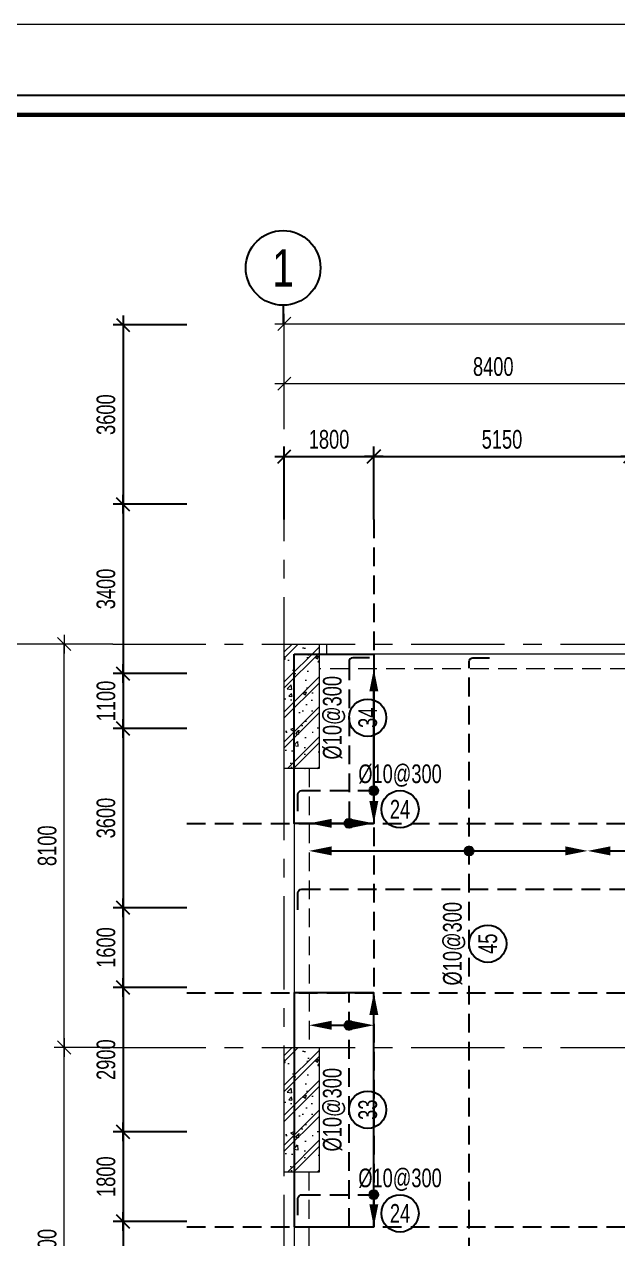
# Model space of a CAD drawing. Extents: x 475529 to 721982, y 1293854 to 1371032.
# Drawn here: x 627874 to 639801, y 1346649 to 1371032 of the extents above; entities that cross this region are included whole.
import ezdxf
from ezdxf.enums import TextEntityAlignment as Align

# ---------------------------------------------------------------- set-up
doc = ezdxf.new("R2010")
doc.units = 0
doc.header["$LTSCALE"] = 1500
doc.header["$MEASUREMENT"] = 0
doc.linetypes.add('CENTER', pattern=[2, 1.25, -0.25, 0.25, -0.25])
doc.linetypes.add('HIDDEN', pattern=[0.375, 0.25, -0.125])
doc.layers.get('Defpoints').update_dxf_attribs({"lineweight": 9})
for name, color, linetype, lineweight in [('02.CDC.DIM', 1, 'Continuous', 20), ('CDC- COT', 3, 'Continuous', 0), ('CDC- DAM', 3, 'Continuous', 5), ('CDC- TRUC', 5, 'CENTER', 15), ('Dim', 8, 'Continuous', 15)]:
    doc.layers.add(name, color=color, linetype=linetype, lineweight=lineweight)
for name, color, linetype in [('CDC-KHUNGTEN', 9, 'Continuous'), ('CDC.02.DIM', 1, 'Continuous'), ('CDC.06.TEXT', 2, 'Continuous'), ('KCS_CHI', 1, 'Continuous'), ('KCS_DIM', 1, 'Continuous'), ('KCS_HIDDEN', 8, 'HIDDEN'), ('KCS_STEEL_TOP', 4, 'HIDDEN'), ('KCS_TEXT_SOTHEP', 2, 'Continuous'), ('KCS_TEXT_THEP', 2, 'Continuous')]:
    doc.layers.add(name, color=color, linetype=linetype)
doc.layers.add('KCS_KHONG_IN', color=87, linetype='Continuous', plot=False)
doc.styles.add('BIGTEXT', font='', dxfattribs={"width": 0.8, "height": 1000})
doc.styles.add('KCS_SMTEXT', font='arial.ttf', dxfattribs={"width": 0.7})
doc.styles.add('VN simplex', font='arial.ttf', dxfattribs={"width": 0.7})
doc.styles.get('BIGTEXT').set_extended_font_data('.VnArialH')
doc.dimstyles.new('DIM A1 1-150 (Time City)', dxfattribs={"dimtxt": 375, "dimasz": 1.25, "dimexe": 200, "dimexo": 0, "dimgap": 150, "dimtad": 1, "dimdec": 0, "dimzin": 13, "dimdsep": 46, "dimtxsty": 'VN simplex', "dimblk1": 'D', "dimblk2": 'D', "dimsah": 1, "dimcen": 0, "dimdle": 50, "dimclrd": 1, "dimclre": 1, "dimclrt": 2, "dimadec": 0, "dimazin": 0, "dimtfac": 1, "dimtdec": 0, "dimtix": 1, "dimtmove": 2, "dimatfit": 3, "dimldrblk": 'D', "dimfxl": 1, "dimtolj": 1, "dimtzin": 13, "dimarcsym": 0})

# ---------------------------------------------------------------- blocks, each defined once
blk = doc.blocks.new('D')
at = {"color": 8}
blk.add_line((150, 0), (-150, 0), dxfattribs=at)
at = {"color": 3}
blk.add_line((106, 106), (-106, -106), dxfattribs=at)
blk = doc.blocks.new('*D230')
at = {"layer": 'Defpoints', "color": 0, "ltscale": 0.5, "transparency": 16777216}
for p in [(8400, 53828), (0, 53024), (8400, 53024)]:
    blk.add_point(p, dxfattribs=at)
at = {"layer": 'Dim', "color": 1, "lineweight": -2, "ltscale": 0.5, "transparency": 16777216}
for p, q in [((0, 53024), (0, 54028)), ((8400, 53024), (8400, 54028)), ((1, 53828), (8399, 53828))]:
    blk.add_line(p, q, dxfattribs=at)
at = {"layer": 'Dim', "color": 1, "lineweight": -2, "ltscale": 0.5, "transparency": 16777216, "xscale": 1.25, "yscale": 1.25, "zscale": 1.25, "rotation": 180}
blk.add_blockref('D', (0, 53828), dxfattribs=at)
at = {"layer": 'Dim', "color": 1, "lineweight": -2, "ltscale": 0.5, "transparency": 16777216, "xscale": 1.25, "yscale": 1.25, "zscale": 1.25}
blk.add_blockref('D', (8400, 53828), dxfattribs=at)
at = {"layer": 'Dim', "color": 2, "ltscale": 0.5, "transparency": 16777216, "insert": (4200, 54169), "char_height": 375, "attachment_point": 5, "style": 'VN simplex'}
blk.add_mtext('\\A1;8400', dxfattribs=at)
blk = doc.blocks.new('*D267')
at = {"layer": 'Defpoints', "color": 0, "ltscale": 0.5, "transparency": 16777216}
for p in [(-4423, 40500), (-3448, 40500), (-3448, 32400)]:
    blk.add_point(p, dxfattribs=at)
at = {"layer": 'Dim', "color": 1, "lineweight": -2, "ltscale": 0.5, "transparency": 16777216}
for p, q in [((-3448, 40500), (-4623, 40500)), ((-4423, 32401), (-4423, 40499)), ((-3448, 32400), (-4623, 32400))]:
    blk.add_line(p, q, dxfattribs=at)
at = {"layer": 'Dim', "color": 1, "lineweight": -2, "ltscale": 0.5, "transparency": 16777216, "xscale": 1.25, "yscale": 1.25, "zscale": 1.25}
for p, rotation in [((-4423, 40500), 90), ((-4423, 32400), 270)]:
    blk.add_blockref('D', p, dxfattribs=dict(at, rotation=rotation))
at = {"layer": 'Dim', "color": 2, "ltscale": 0.5, "transparency": 16777216, "insert": (-4765, 36450), "char_height": 375, "attachment_point": 5, "rotation": 90, "style": 'VN simplex'}
blk.add_mtext('\\A1;8100', dxfattribs=at)
blk = doc.blocks.new('*D253')
at = {"layer": 'Defpoints', "color": 0, "ltscale": 0.5, "transparency": 16777216}
for p in [(-4423, 48600), (-3448, 48600), (-3448, 40500)]:
    blk.add_point(p, dxfattribs=at)
at = {"layer": 'Dim', "color": 1, "lineweight": -2, "ltscale": 0.5, "transparency": 16777216}
for p, q in [((-3448, 48600), (-4623, 48600)), ((-4423, 40501), (-4423, 48599)), ((-3448, 40500), (-4623, 40500))]:
    blk.add_line(p, q, dxfattribs=at)
at = {"layer": 'Dim', "color": 1, "lineweight": -2, "ltscale": 0.5, "transparency": 16777216, "xscale": 1.25, "yscale": 1.25, "zscale": 1.25}
for p, rotation in [((-4423, 48600), 90), ((-4423, 40500), 270)]:
    blk.add_blockref('D', p, dxfattribs=dict(at, rotation=rotation))
at = {"layer": 'Dim', "color": 2, "ltscale": 0.5, "transparency": 16777216, "insert": (-4765, 44550), "char_height": 375, "attachment_point": 5, "rotation": 90, "style": 'VN simplex'}
blk.add_mtext('\\A1;8100', dxfattribs=at)
blk = doc.blocks.new('*D255')
at = {"layer": 'Defpoints', "color": 0, "ltscale": 0.5, "transparency": 16777216}
for p in [(-5623, 48600), (-3448, 48600), (-3448, 0)]:
    blk.add_point(p, dxfattribs=at)
at = {"layer": 'Dim', "color": 1, "lineweight": -2, "ltscale": 0.5, "transparency": 16777216}
for p, q in [((-3448, 48600), (-5823, 48600)), ((-5623, 1), (-5623, 48599)), ((-3448, 0), (-5823, 0))]:
    blk.add_line(p, q, dxfattribs=at)
at = {"layer": 'Dim', "color": 1, "lineweight": -2, "ltscale": 0.5, "transparency": 16777216, "xscale": 1.25, "yscale": 1.25, "zscale": 1.25}
for p, rotation in [((-5623, 48600), 90), ((-5623, 0), 270)]:
    blk.add_blockref('D', p, dxfattribs=dict(at, rotation=rotation))
at = {"layer": 'Dim', "color": 2, "ltscale": 0.5, "transparency": 16777216, "insert": (-5965, 24300), "char_height": 375, "attachment_point": 5, "rotation": 90, "style": 'VN simplex'}
blk.add_mtext('\\A1;48600', dxfattribs=at)
blk = doc.blocks.new('*D257')
at = {"layer": 'Defpoints', "color": 0, "ltscale": 0.5, "transparency": 16777216}
for p in [(57300, 55028), (0, 53024), (57300, 53024)]:
    blk.add_point(p, dxfattribs=at)
at = {"layer": 'Dim', "color": 1, "lineweight": -2, "ltscale": 0.5, "transparency": 16777216}
for p, q in [((0, 53024), (0, 55228)), ((57300, 53024), (57300, 55228)), ((1, 55028), (57299, 55028))]:
    blk.add_line(p, q, dxfattribs=at)
at = {"layer": 'Dim', "color": 1, "lineweight": -2, "ltscale": 0.5, "transparency": 16777216, "xscale": 1.25, "yscale": 1.25, "zscale": 1.25, "rotation": 180}
blk.add_blockref('D', (0, 55028), dxfattribs=at)
at = {"layer": 'Dim', "color": 1, "lineweight": -2, "ltscale": 0.5, "transparency": 16777216, "xscale": 1.25, "yscale": 1.25, "zscale": 1.25}
blk.add_blockref('D', (57300, 55028), dxfattribs=at)
at = {"layer": 'Dim', "color": 2, "ltscale": 0.5, "transparency": 16777216, "insert": (28650, 55369), "char_height": 375, "attachment_point": 5, "style": 'VN simplex'}
blk.add_mtext('\\A1;57300', dxfattribs=at)
blk = doc.blocks.new('cot vach loi tang 3 new')
at = {"layer": 'CDC- COT'}
h = blk.add_hatch(dxfattribs=at)
h.set_pattern_fill('BT-01', color=8, scale=100, pattern_type=2)
h.set_pattern_definition([(50, (-164922, -574478.5), (717.2602, -62.7521), [75, -825]), (355, (-164922, -574478.5), (-138.7513, 752.1921), [60, -660]), (100.4514, (-164862.2, -574483.7), (578.5094, 689.4395), [63.7402, -701.1421]), (46.1842, (-164922, -574278.5), (1067.241, -165.519), [112.5, -1237.5]), (96.6356, (-164833.1, -574292.3), (934.6627, 974.118), [95.6103, -1051.713]), (351.1842, (-164922, -574278.5), (934.662, 974.1186), [90, -990]), (21, (-164822, -574328.5), (596.90705, -402.6189), [75, -825]), (326, (-164822, -574328.5), (243.3153, 725.15), [60, -660]), (71.4514, (-164772.26, -574362.05), (840.2226, 322.5305), [63.7402, -701.1421]), (37.5, (-164922, -574478.5), (12.15986, 332.89385), [0, -652, 0, -670, 0, -662.5]), (7.5, (-164922, -574478.5), (263.06954, 394.4117), [0, -382, 0, -637, 0, -252.5]), (327.5, (-165145, -574478.5), (533.82244, -22.55487), [0, -250, 0, -780, 0, -1035]), (317.5, (-165245, -574478.5), (583.18617, 100.105), [0, -325, 0, -518, 0, -735]), (45, (-164922, -574478.5), (-300.5204, 300.5204), []), (45, (-164922, -574356), (-300.5204, 300.5204), [])])
h.paths.add_polyline_path([(42207, -227243), (42907, -227243), (42907, -229743), (42207, -229743)])
h = blk.add_hatch(dxfattribs=at)
h.set_pattern_fill('BT-01', color=8, scale=100, pattern_type=2)
h.set_pattern_definition([(50, (-164922, -582578.5), (717.2602, -62.7521), [75, -825]), (355, (-164922, -582578.5), (-138.7513, 752.1921), [60, -660]), (100.4514, (-164862.2, -582583.7), (578.5094, 689.4395), [63.7402, -701.1421]), (46.1842, (-164922, -582378.5), (1067.241, -165.519), [112.5, -1237.5]), (96.6356, (-164833.1, -582392.3), (934.6627, 974.118), [95.6103, -1051.713]), (351.1842, (-164922, -582378.5), (934.662, 974.1186), [90, -990]), (21, (-164822, -582428.5), (596.90705, -402.6189), [75, -825]), (326, (-164822, -582428.5), (243.3153, 725.15), [60, -660]), (71.4514, (-164772.26, -582462.05), (840.2226, 322.5305), [63.7402, -701.1421]), (37.5, (-164922, -582578.5), (12.15986, 332.89385), [0, -652, 0, -670, 0, -662.5]), (7.5, (-164922, -582578.5), (263.06954, 394.4117), [0, -382, 0, -637, 0, -252.5]), (327.5, (-165145, -582578.5), (533.82244, -22.55487), [0, -250, 0, -780, 0, -1035]), (317.5, (-165245, -582578.5), (583.18617, 100.105), [0, -325, 0, -518, 0, -735]), (45, (-164922, -582578.5), (-300.5204, 300.5204), []), (45, (-164922, -582456), (-300.5204, 300.5204), [])])
h.paths.add_polyline_path([(42207, -235343), (42907, -235343), (42907, -237843), (42207, -237843)])
for points in [[(42207, -227243), (42907, -227243), (42907, -229743), (42207, -229743)], [(42207, -235343), (42907, -235343), (42907, -237843), (42207, -237843)]]:
    blk.add_lwpolyline(points, close=True, dxfattribs=at)
blk = doc.blocks.new('_Axis name')
at = {"layer": 'CDC.02.DIM'}
blk.add_line((0, 2.5), (0, 0), dxfattribs=at)
blk.add_circle((0, 7.5), 5, dxfattribs=at)
at = {"layer": 'CDC.02.DIM', "style": 'BIGTEXT', "width": 0.75}
blk.add_attdef('.', text='', height=5, dxfattribs=at).set_placement((0, 7.5), align=Align.MIDDLE)
blk = doc.blocks.new('KCS_MuiTenRaiThep')
blk.add_lwpolyline([(0, 0, 0, 1.2, 0), (3, 0, 1.2, 1.2, 0)], format="xyseb")
blk = doc.blocks.new('KCS_ChamRaiThep')
h = blk.add_hatch(color=256)
h.dxf.hatch_style = 1
h.paths.add_polyline_path([(0.6, 0, 1), (-0.6, 0, 1)])
blk.add_circle((0, 0), 0.6)
blk = doc.blocks.new('*D63')
at = {"layer": 'Defpoints', "color": 0, "transparency": 16777216}
for p in [(634900, 1362356), (633100, 1361090), (634900, 1361090)]:
    blk.add_point(p, dxfattribs=at)
at = {"layer": 'KCS_DIM', "color": 1, "lineweight": -2, "transparency": 16777216}
for p, q in [((633100, 1361090), (633100, 1362556)), ((634900, 1361090), (634900, 1362556)), ((633101, 1362356), (634899, 1362356))]:
    blk.add_line(p, q, dxfattribs=at)
at = {"layer": 'KCS_DIM', "color": 1, "lineweight": -2, "transparency": 16777216, "xscale": 1.25, "yscale": 1.25, "zscale": 1.25, "rotation": 180}
blk.add_blockref('D', (633100, 1362356), dxfattribs=at)
at = {"layer": 'KCS_DIM', "color": 1, "lineweight": -2, "transparency": 16777216, "xscale": 1.25, "yscale": 1.25, "zscale": 1.25}
blk.add_blockref('D', (634900, 1362356), dxfattribs=at)
at = {"layer": 'KCS_DIM', "color": 2, "transparency": 16777216, "insert": (634000, 1362697), "char_height": 375, "attachment_point": 5, "style": 'VN simplex'}
blk.add_mtext('\\A1;1800', dxfattribs=at)
blk = doc.blocks.new('*D64')
at = {"layer": 'Defpoints', "color": 0, "transparency": 16777216}
for p in [(640050, 1362356), (634900, 1361090), (640050, 1361090)]:
    blk.add_point(p, dxfattribs=at)
at = {"layer": 'KCS_DIM', "color": 1, "lineweight": -2, "transparency": 16777216}
for p, q in [((634900, 1361090), (634900, 1362556)), ((640050, 1361090), (640050, 1362556)), ((634901, 1362356), (640049, 1362356))]:
    blk.add_line(p, q, dxfattribs=at)
at = {"layer": 'KCS_DIM', "color": 1, "lineweight": -2, "transparency": 16777216, "xscale": 1.25, "yscale": 1.25, "zscale": 1.25, "rotation": 180}
blk.add_blockref('D', (634900, 1362356), dxfattribs=at)
at = {"layer": 'KCS_DIM', "color": 1, "lineweight": -2, "transparency": 16777216, "xscale": 1.25, "yscale": 1.25, "zscale": 1.25}
blk.add_blockref('D', (640050, 1362356), dxfattribs=at)
at = {"layer": 'KCS_DIM', "color": 2, "transparency": 16777216, "insert": (637475, 1362697), "char_height": 375, "attachment_point": 5, "style": 'VN simplex'}
blk.add_mtext('\\A1;5150', dxfattribs=at)
blk = doc.blocks.new('*D59')
at = {"layer": 'Defpoints', "color": 0, "transparency": 16777216}
for p in [(631141, 1364995), (629859, 1361395), (631141, 1361395)]:
    blk.add_point(p, dxfattribs=at)
at = {"layer": 'KCS_DIM', "color": 1, "lineweight": -2, "transparency": 16777216}
for p, q in [((631141, 1364995), (629659, 1364995)), ((629859, 1364994), (629859, 1361396)), ((631141, 1361395), (629659, 1361395))]:
    blk.add_line(p, q, dxfattribs=at)
at = {"layer": 'KCS_DIM', "color": 1, "lineweight": -2, "transparency": 16777216, "xscale": 1.25, "yscale": 1.25, "zscale": 1.25}
for p, rotation in [((629859, 1364995), 90), ((629859, 1361395), 270)]:
    blk.add_blockref('D', p, dxfattribs=dict(at, rotation=rotation))
at = {"layer": 'KCS_DIM', "color": 2, "transparency": 16777216, "insert": (629517, 1363195), "char_height": 375, "attachment_point": 5, "rotation": 90, "style": 'VN simplex'}
blk.add_mtext('\\A1;3600', dxfattribs=at)
blk = doc.blocks.new('*D60')
at = {"layer": 'Defpoints', "color": 0, "transparency": 16777216}
for p in [(631141, 1361395), (629859, 1357995), (631141, 1357995)]:
    blk.add_point(p, dxfattribs=at)
at = {"layer": 'KCS_DIM', "color": 1, "lineweight": -2, "transparency": 16777216}
for p, q in [((631141, 1361395), (629659, 1361395)), ((629859, 1361394), (629859, 1357996)), ((631141, 1357995), (629659, 1357995))]:
    blk.add_line(p, q, dxfattribs=at)
at = {"layer": 'KCS_DIM', "color": 1, "lineweight": -2, "transparency": 16777216, "xscale": 1.25, "yscale": 1.25, "zscale": 1.25}
for p, rotation in [((629859, 1361395), 90), ((629859, 1357995), 270)]:
    blk.add_blockref('D', p, dxfattribs=dict(at, rotation=rotation))
at = {"layer": 'KCS_DIM', "color": 2, "transparency": 16777216, "insert": (629517, 1359695), "char_height": 375, "attachment_point": 5, "rotation": 90, "style": 'VN simplex'}
blk.add_mtext('\\A1;3400', dxfattribs=at)
blk = doc.blocks.new('*D61')
at = {"layer": 'Defpoints', "color": 0, "transparency": 16777216}
for p in [(631141, 1357995), (629859, 1356895), (631141, 1356895)]:
    blk.add_point(p, dxfattribs=at)
at = {"layer": 'KCS_DIM', "color": 1, "lineweight": -2, "transparency": 16777216}
for p, q in [((631141, 1357995), (629659, 1357995)), ((629859, 1357994), (629859, 1356896)), ((631141, 1356895), (629659, 1356895))]:
    blk.add_line(p, q, dxfattribs=at)
at = {"layer": 'KCS_DIM', "color": 1, "lineweight": -2, "transparency": 16777216, "xscale": 1.25, "yscale": 1.25, "zscale": 1.25}
for p, rotation in [((629859, 1357995), 90), ((629859, 1356895), 270)]:
    blk.add_blockref('D', p, dxfattribs=dict(at, rotation=rotation))
at = {"layer": 'KCS_DIM', "color": 2, "transparency": 16777216, "insert": (629518, 1357445), "char_height": 375, "attachment_point": 5, "rotation": 90, "style": 'VN simplex'}
blk.add_mtext('\\A1;1100', dxfattribs=at)
blk = doc.blocks.new('*D62')
at = {"layer": 'Defpoints', "color": 0, "transparency": 16777216}
for p in [(631141, 1356895), (629859, 1353295), (631141, 1353295)]:
    blk.add_point(p, dxfattribs=at)
at = {"layer": 'KCS_DIM', "color": 1, "lineweight": -2, "transparency": 16777216}
for p, q in [((631141, 1356895), (629659, 1356895)), ((629859, 1356894), (629859, 1353296)), ((631141, 1353295), (629659, 1353295))]:
    blk.add_line(p, q, dxfattribs=at)
at = {"layer": 'KCS_DIM', "color": 1, "lineweight": -2, "transparency": 16777216, "xscale": 1.25, "yscale": 1.25, "zscale": 1.25}
for p, rotation in [((629859, 1356895), 90), ((629859, 1353295), 270)]:
    blk.add_blockref('D', p, dxfattribs=dict(at, rotation=rotation))
at = {"layer": 'KCS_DIM', "color": 2, "transparency": 16777216, "insert": (629517, 1355095), "char_height": 375, "attachment_point": 5, "rotation": 90, "style": 'VN simplex'}
blk.add_mtext('\\A1;3600', dxfattribs=at)
blk = doc.blocks.new('*D26')
at = {"layer": 'Defpoints', "color": 0, "transparency": 16777216}
for p in [(631141, 1353295), (629859, 1351695), (631141, 1351695)]:
    blk.add_point(p, dxfattribs=at)
at = {"layer": 'KCS_DIM', "color": 1, "lineweight": -2, "transparency": 16777216}
for p, q in [((631141, 1353295), (629659, 1353295)), ((629859, 1353294), (629859, 1351696)), ((631141, 1351695), (629659, 1351695))]:
    blk.add_line(p, q, dxfattribs=at)
at = {"layer": 'KCS_DIM', "color": 1, "lineweight": -2, "transparency": 16777216, "xscale": 1.25, "yscale": 1.25, "zscale": 1.25}
for p, rotation in [((629859, 1353295), 90), ((629859, 1351695), 270)]:
    blk.add_blockref('D', p, dxfattribs=dict(at, rotation=rotation))
at = {"layer": 'KCS_DIM', "color": 2, "transparency": 16777216, "insert": (629518, 1352495), "char_height": 375, "attachment_point": 5, "rotation": 90, "style": 'VN simplex'}
blk.add_mtext('\\A1;1600', dxfattribs=at)
blk = doc.blocks.new('*D27')
at = {"layer": 'Defpoints', "color": 0, "transparency": 16777216}
for p in [(631141, 1351695), (629859, 1348795), (631141, 1348795)]:
    blk.add_point(p, dxfattribs=at)
at = {"layer": 'KCS_DIM', "color": 1, "lineweight": -2, "transparency": 16777216}
for p, q in [((631141, 1351695), (629659, 1351695)), ((629859, 1351694), (629859, 1348796)), ((631141, 1348795), (629659, 1348795))]:
    blk.add_line(p, q, dxfattribs=at)
at = {"layer": 'KCS_DIM', "color": 1, "lineweight": -2, "transparency": 16777216, "xscale": 1.25, "yscale": 1.25, "zscale": 1.25}
for p, rotation in [((629859, 1351695), 90), ((629859, 1348795), 270)]:
    blk.add_blockref('D', p, dxfattribs=dict(at, rotation=rotation))
at = {"layer": 'KCS_DIM', "color": 2, "transparency": 16777216, "insert": (629518, 1350245), "char_height": 375, "attachment_point": 5, "rotation": 90, "style": 'VN simplex'}
blk.add_mtext('\\A1;2900', dxfattribs=at)
blk = doc.blocks.new('*D28')
at = {"layer": 'Defpoints', "color": 0, "transparency": 16777216}
for p in [(631141, 1346995), (629859, 1344295), (631141, 1344295)]:
    blk.add_point(p, dxfattribs=at)
at = {"layer": 'KCS_DIM', "color": 1, "lineweight": -2, "transparency": 16777216}
for p, q in [((631141, 1346995), (629659, 1346995)), ((629859, 1346994), (629859, 1344296)), ((631141, 1344295), (629659, 1344295))]:
    blk.add_line(p, q, dxfattribs=at)
at = {"layer": 'KCS_DIM', "color": 1, "lineweight": -2, "transparency": 16777216, "xscale": 1.25, "yscale": 1.25, "zscale": 1.25}
for p, rotation in [((629859, 1346995), 90), ((629859, 1344295), 270)]:
    blk.add_blockref('D', p, dxfattribs=dict(at, rotation=rotation))
at = {"layer": 'KCS_DIM', "color": 2, "transparency": 16777216, "insert": (629518, 1345645), "char_height": 375, "attachment_point": 5, "rotation": 90, "style": 'VN simplex'}
blk.add_mtext('\\A1;2700', dxfattribs=at)
blk = doc.blocks.new('*D72')
at = {"layer": 'Defpoints', "color": 0, "transparency": 16777216}
for p in [(631141, 1348795), (629859, 1346995), (631141, 1346995)]:
    blk.add_point(p, dxfattribs=at)
at = {"layer": 'KCS_DIM', "color": 1, "lineweight": -2, "transparency": 16777216}
for p, q in [((631141, 1348795), (629659, 1348795)), ((629859, 1348794), (629859, 1346996)), ((631141, 1346995), (629659, 1346995))]:
    blk.add_line(p, q, dxfattribs=at)
at = {"layer": 'KCS_DIM', "color": 1, "lineweight": -2, "transparency": 16777216, "xscale": 1.25, "yscale": 1.25, "zscale": 1.25}
for p, rotation in [((629859, 1348795), 90), ((629859, 1346995), 270)]:
    blk.add_blockref('D', p, dxfattribs=dict(at, rotation=rotation))
at = {"layer": 'KCS_DIM', "color": 2, "transparency": 16777216, "insert": (629518, 1347895), "char_height": 375, "attachment_point": 5, "rotation": 90, "style": 'VN simplex'}
blk.add_mtext('\\A1;1800', dxfattribs=at)
blk = doc.blocks.new('*D207')
at = {"layer": 'Defpoints', "color": 0, "transparency": 16777216}
for p in [(634900, 1362356), (633100, 1361090), (634900, 1361090)]:
    blk.add_point(p, dxfattribs=at)
at = {"layer": 'KCS_DIM', "color": 1, "lineweight": -2, "transparency": 16777216}
for p, q in [((633100, 1361090), (633100, 1362556)), ((634900, 1361090), (634900, 1362556)), ((633101, 1362356), (634899, 1362356))]:
    blk.add_line(p, q, dxfattribs=at)
at = {"layer": 'KCS_DIM', "color": 1, "lineweight": -2, "transparency": 16777216, "xscale": 1.25, "yscale": 1.25, "zscale": 1.25, "rotation": 180}
blk.add_blockref('D', (633100, 1362356), dxfattribs=at)
at = {"layer": 'KCS_DIM', "color": 1, "lineweight": -2, "transparency": 16777216, "xscale": 1.25, "yscale": 1.25, "zscale": 1.25}
blk.add_blockref('D', (634900, 1362356), dxfattribs=at)
at = {"layer": 'KCS_DIM', "color": 2, "transparency": 16777216, "insert": (634000, 1362697), "char_height": 375, "attachment_point": 5, "style": 'VN simplex'}
blk.add_mtext('\\A1;1800', dxfattribs=at)
blk = doc.blocks.new('*D208')
at = {"layer": 'Defpoints', "color": 0, "transparency": 16777216}
for p in [(640050, 1362356), (634900, 1361090), (640050, 1361090)]:
    blk.add_point(p, dxfattribs=at)
at = {"layer": 'KCS_DIM', "color": 1, "lineweight": -2, "transparency": 16777216}
for p, q in [((634900, 1361090), (634900, 1362556)), ((640050, 1361090), (640050, 1362556)), ((634901, 1362356), (640049, 1362356))]:
    blk.add_line(p, q, dxfattribs=at)
at = {"layer": 'KCS_DIM', "color": 1, "lineweight": -2, "transparency": 16777216, "xscale": 1.25, "yscale": 1.25, "zscale": 1.25, "rotation": 180}
blk.add_blockref('D', (634900, 1362356), dxfattribs=at)
at = {"layer": 'KCS_DIM', "color": 1, "lineweight": -2, "transparency": 16777216, "xscale": 1.25, "yscale": 1.25, "zscale": 1.25}
blk.add_blockref('D', (640050, 1362356), dxfattribs=at)
at = {"layer": 'KCS_DIM', "color": 2, "transparency": 16777216, "insert": (637475, 1362697), "char_height": 375, "attachment_point": 5, "style": 'VN simplex'}
blk.add_mtext('\\A1;5150', dxfattribs=at)
blk = doc.blocks.new('KHUNG TEN')
at = {"layer": 'CDC-KHUNGTEN', "color": 8}
blk.add_lwpolyline([(75096, 1100), (83000, 1100), (83000, 58300), (3000, 58300), (3000, 1100), (75096, 1100)], dxfattribs=at)
at = {"layer": 'CDC-KHUNGTEN', "color": 255, "lineweight": 60}
blk.add_lwpolyline([(74900, 1400), (74900, 58000), (3300, 58000), (3300, 1400), (74900, 1400)], close=True, dxfattribs=at)
at = {"layer": 'Defpoints', "color": 1, "ltscale": 0.2}
blk.add_lwpolyline([(0, 0), (0, 59400), (84100, 59400), (84100, 0), (0, 0)], close=True, dxfattribs=at)
blk = doc.blocks.new('MBT04')
at = {"layer": 'CDC- DAM'}
for p, q in [((8050, 48400), (700, 48400)), ((200, 46100), (200, 40500)), ((200, 38000), (200, 34200))]:
    blk.add_line(p, q, dxfattribs=at)
blk.add_lwpolyline([(0, 48600), (850, 48600), (850, 48400)], dxfattribs=at)
at = {"layer": 'CDC- DAM', "linetype": 'HIDDEN'}
for points in [[(8050, 48100), (700, 48100)], [(500, 46100), (500, 40500)], [(496.5, 38000), (496.5, 34200)]]:
    blk.add_lwpolyline(points, dxfattribs=at)
at = {"layer": 'CDC- TRUC'}
for p, q in [((0, -3337), (0, 53023.7)), ((-3448.4, 48600), (62778.1, 48600)), ((-3448.4, 40500), (62778.1, 40500))]:
    blk.add_line(p, q, dxfattribs=at)
blk.add_blockref('cot vach loi tang 3 new', (-42207.4, 275842.2))
at = {"layer": '02.CDC.DIM', "xscale": 150, "yscale": 150, "zscale": 150}
blk.add_blockref('_Axis name', (-23.3, 55027.8), dxfattribs=at).add_auto_attribs({'.': '1'})
at = {"layer": 'Dim', "color": 1, "ltscale": 0.5}
for base, p2, picture, middle in [((57300, 55027.8), (57300, 53023.7), '*D257', (28650, 55369.4)), ((8400, 53827.8), (8400, 53023.7), '*D230', (4200, 54169.3))]:
    dim = blk.add_linear_dim(base=base, p1=(0, 53023.7), p2=p2, dimstyle='DIM A1 1-150 (Time City)', dxfattribs=at)
    dim.commit()
    dim.dimension.update_dxf_attribs({"geometry": picture, "text_midpoint": middle})
for base, p1, p2, picture, middle in [((-5623.1, 48600), (-3448.4, 0), (-3448.4, 48600), '*D255', (-5964.6, 24300)), ((-4423.1, 48600), (-3448.4, 40500), (-3448.4, 48600), '*D253', (-4764.6, 44550)), ((-4423.1, 40500), (-3448.4, 32400), (-3448.4, 40500), '*D267', (-4764.6, 36450))]:
    dim = blk.add_linear_dim(base=base, p1=p1, p2=p2, angle=90, dimstyle='DIM A1 1-150 (Time City)', dxfattribs=at)
    dim.commit()
    dim.dimension.update_dxf_attribs({"geometry": picture, "text_midpoint": middle})

msp = doc.modelspace()

# ---------------------------------------------------------------- linework, layer by layer
at = {"layer": 'KCS_CHI', "color": 1}
for points in [[(634899.3, 1355319), (634899.3, 1357759)], [(633930.3, 1354989), (634569.8, 1354989)], [(634899.3, 1347219), (634899.3, 1351259)], [(633929.8, 1350934.2), (634569.8, 1350934.2)]]:
    msp.add_lwpolyline(points, dxfattribs=at)
at = {"layer": 'KCS_CHI'}
for points in [[(633929.8, 1354435.7), (638869.8, 1354435.7)], [(639529.8, 1354435.7), (649319.8, 1354435.7)]]:
    msp.add_lwpolyline(points, dxfattribs=at)
at = {"layer": 'KCS_HIDDEN', "color": 164}
for p, q in [((634899.8, 1361090), (634899.8, 1346889)), ((631140.9, 1354989), (693446.4, 1354989)), ((631140.9, 1351589), (693446.4, 1351589)), ((631140.9, 1346889), (693446.4, 1346889))]:
    msp.add_line(p, q, dxfattribs=at)
at = {"layer": 'KCS_KHONG_IN'}
for points in [[(633299.8, 1358389), (634899.8, 1358389), (634899.8, 1354989), (633299.8, 1354989)], [(633299.8, 1346889), (634899.8, 1346889), (634899.8, 1351589), (633299.8, 1351589)]]:
    msp.add_lwpolyline(points, close=True, dxfattribs=at)
at = {"layer": 'KCS_STEEL_TOP'}
for points in [[(634813.2, 1358314), (634475.7, 1358314), (634447, 1358308.3), (634422.6, 1358292.1), (634406.4, 1358267.8), (634400.7, 1358239), (634400.7, 1354989)], [(637227.3, 1343964), (636889.8, 1343964), (636861.1, 1343969.8), (636836.8, 1343986), (636820.5, 1344010.3), (636814.8, 1344039), (636814.8, 1358239), (636820.5, 1358267.8), (636836.8, 1358292.1), (636861.1, 1358308.3), (636889.8, 1358314), (637227.3, 1358314)], [(633374.8, 1355234.3), (633374.8, 1355571.8), (633380.5, 1355600.5), (633396.8, 1355624.8), (633421.1, 1355641.1), (633449.8, 1355646.8), (634899.8, 1355646.8)], [(633374.8, 1353255.4), (633374.8, 1353592.9), (633380.5, 1353621.6), (633396.8, 1353645.9), (633421.1, 1353662.2), (633449.8, 1353667.9), (690049.8, 1353667.9), (690078.5, 1353662.2), (690102.9, 1353645.9), (690119.1, 1353621.6), (690124.8, 1353592.9), (690124.8, 1353255.4)], [(634400.7, 1346889), (634400.7, 1351589)], [(633374.8, 1347120.2), (633374.8, 1347457.7), (633380.5, 1347486.4), (633396.8, 1347510.7), (633421.1, 1347527), (633449.8, 1347532.7), (634899.8, 1347532.7)]]:
    msp.add_lwpolyline(points, dxfattribs=at)
at = {"layer": 'KCS_TEXT_SOTHEP', "color": 1}
for centre in [(634775.7, 1357109.2), (635426, 1355271.8), (637189.8, 1352572.1), (634775.7, 1349239), (635426, 1347157.7)]:
    msp.add_circle(centre, 375, dxfattribs=at)

# ---------------------------------------------------------------- block references
at = {"layer": 'CDC.06.TEXT', "xscale": 1.29930377314748, "yscale": 1.29930377314748, "zscale": 1.29930377314748}
msp.add_blockref('KHUNG TEN', (612710.7, 1293853.6, 0), dxfattribs=at)
at = {"layer": 'Dim'}
msp.add_blockref('MBT04', (633099.8, 1309989), dxfattribs=at)
at = {"layer": 'KCS_CHI', "xscale": 150, "yscale": 150, "zscale": 150}
for name, p, rotation in [('KCS_MuiTenRaiThep', (634899.3, 1358089), 270), ('KCS_ChamRaiThep', (634899.3, 1355646.8), 90.0000000000002), ('KCS_MuiTenRaiThep', (634899.3, 1354989), 90.0000000000002), ('KCS_MuiTenRaiThep', (634899.8, 1354989), 179.9999999999998), ('KCS_MuiTenRaiThep', (639199.8, 1354435.7), 179.9999999999998), ('KCS_MuiTenRaiThep', (634899.3, 1351589), 270), ('KCS_MuiTenRaiThep', (634899.8, 1350934.2), 179.9999999999998), ('KCS_ChamRaiThep', (634899.3, 1347532.7), 90.0000000000002), ('KCS_MuiTenRaiThep', (634899.3, 1346889), 90.0000000000002)]:
    msp.add_blockref(name, p, dxfattribs=dict(at, rotation=rotation))
for name, p in [('KCS_MuiTenRaiThep', (633600.3, 1354989)), ('KCS_ChamRaiThep', (634401.1, 1354989)), ('KCS_MuiTenRaiThep', (633599.8, 1354435.7)), ('KCS_ChamRaiThep', (636814.8, 1354435.7)), ('KCS_MuiTenRaiThep', (639199.8, 1354435.7)), ('KCS_MuiTenRaiThep', (633599.8, 1350934.2)), ('KCS_ChamRaiThep', (634400.7, 1350934.2))]:
    msp.add_blockref(name, p, dxfattribs=at)

# ---------------------------------------------------------------- texts
at = {"layer": 'KCS_TEXT_SOTHEP', "style": 'KCS_SMTEXT', "width": 0.7}
for s, p in [('34', (634775.7, 1357109.2)), ('45', (637189.8, 1352572.1)), ('33', (634775.7, 1349239))]:
    msp.add_text(s, height=375, rotation=90, dxfattribs=at).set_placement(p, align=Align.MIDDLE_CENTER)
for p in [(635426, 1355271.8), (635426, 1347157.7)]:
    msp.add_text('24', height=375, dxfattribs=at).set_placement(p, align=Align.MIDDLE_CENTER)
at = {"layer": 'KCS_TEXT_THEP', "style": 'KCS_SMTEXT', "width": 0.7}
for p in [(634250.7, 1357109.2), (636664.8, 1352572.1), (634250.7, 1349239)]:
    msp.add_text('%%C10@300', height=375, rotation=90, dxfattribs=at).set_placement(p, align=Align.CENTER)
for p in [(635426, 1355796.8), (635426, 1347682.7)]:
    msp.add_text('%%C10@300', height=375, dxfattribs=at).set_placement(p, align=Align.CENTER)

# ---------------------------------------------------------------- dimensions: what is measured, and where the dimension line sits
at = {"layer": 'KCS_DIM'}
for base, p1, p2, picture, middle in [((629859, 1361395.1), (631140.9, 1364995.1), (631140.9, 1361395.1), '*D59', (629517.4, 1363195.1)), ((629859, 1357995.1), (631140.9, 1361395.1), (631140.9, 1357995.1), '*D60', (629517.4, 1359695.1)), ((629859, 1356895.1), (631140.9, 1357995.1), (631140.9, 1356895.1), '*D61', (629517.6, 1357445.1)), ((629859, 1353295.1), (631140.9, 1356895.1), (631140.9, 1353295.1), '*D62', (629517.4, 1355095.1)), ((629859, 1351695.1), (631140.9, 1353295.1), (631140.9, 1351695.1), '*D26', (629517.6, 1352495.1)), ((629859, 1348795.1), (631140.9, 1351695.1), (631140.9, 1348795.1), '*D27', (629517.6, 1350245.1)), ((629859, 1346995.1), (631140.9, 1348795.1), (631140.9, 1346995.1), '*D72', (629517.6, 1347895.1)), ((629859, 1344295.1), (631140.9, 1346995.1), (631140.9, 1344295.1), '*D28', (629517.6, 1345645.1))]:
    dim = msp.add_linear_dim(base=base, p1=p1, p2=p2, angle=90, dimstyle='DIM A1 1-150 (Time City)', dxfattribs=at)
    dim.commit()
    dim.dimension.update_dxf_attribs({"geometry": picture, "text_midpoint": middle})
for base, p1, p2, picture, middle in [((634899.8, 1362355.8), (633099.8, 1361090), (634899.8, 1361090), '*D63', (633999.8, 1362697.3)), ((634899.8, 1362355.8), (633099.8, 1361090), (634899.8, 1361090), '*D207', (633999.8, 1362697.3)), ((640049.8, 1362355.8), (634899.8, 1361090), (640049.8, 1361090), '*D64', (637474.8, 1362697.3)), ((640049.8, 1362355.8), (634899.8, 1361090), (640049.8, 1361090), '*D208', (637474.8, 1362697.3))]:
    dim = msp.add_linear_dim(base=base, p1=p1, p2=p2, dimstyle='DIM A1 1-150 (Time City)', dxfattribs=at)
    dim.commit()
    dim.dimension.update_dxf_attribs({"geometry": picture, "text_midpoint": middle})

doc.saveas('drawing.dxf')
